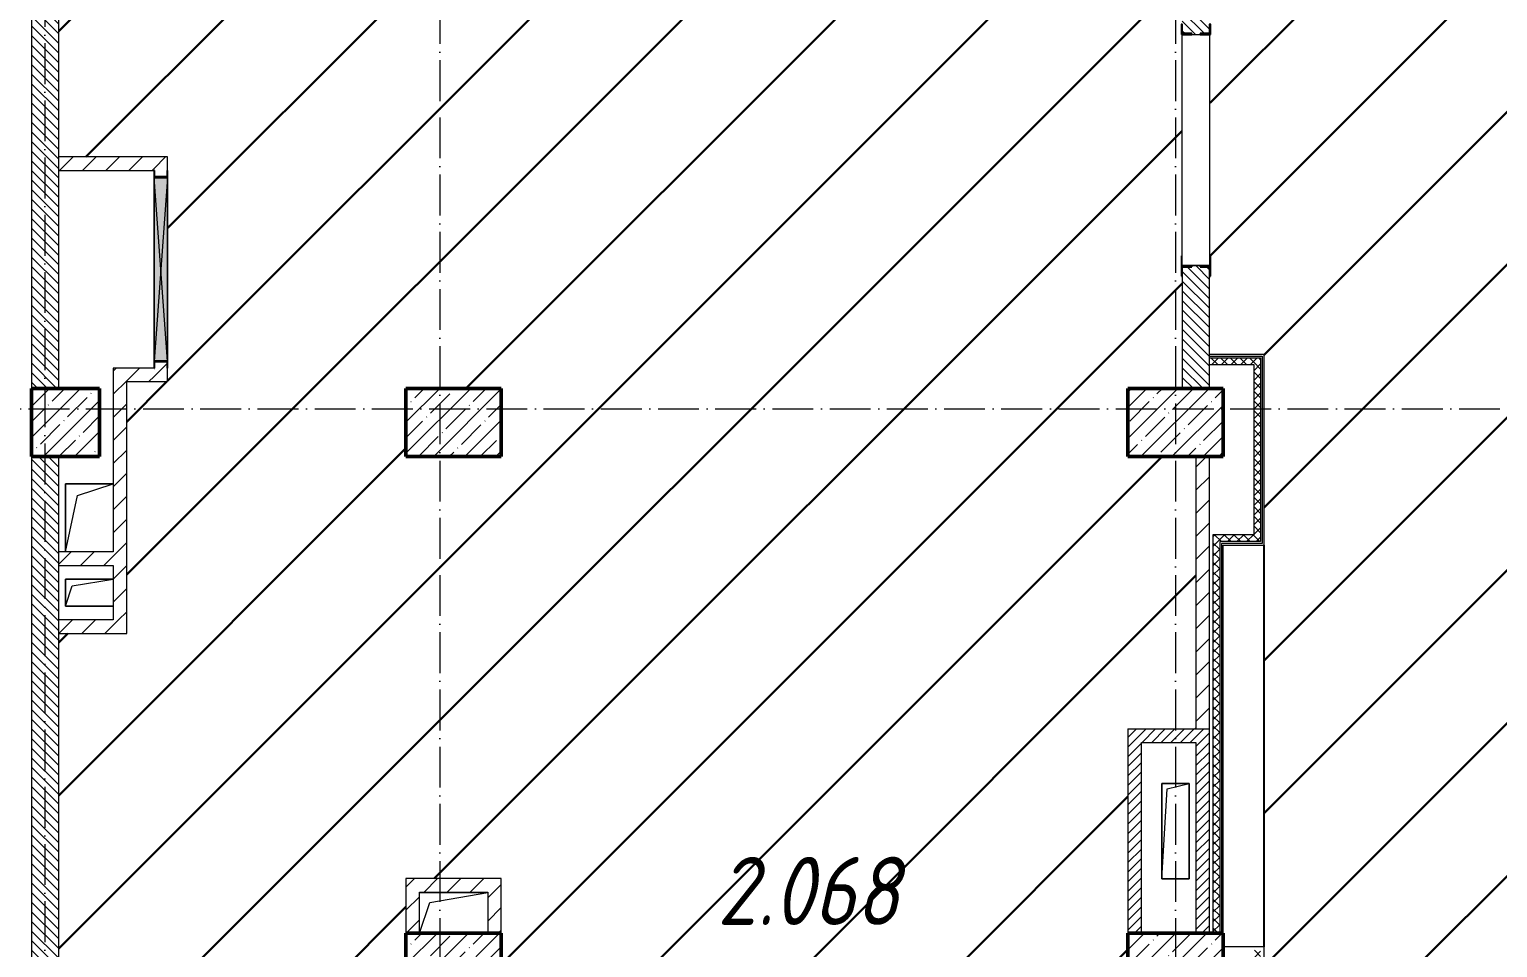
# Model space of a CAD drawing. Header units: millimetres. Extents: x -17017 to 628417, y -109036 to 199237.
# Drawn here: x 117995 to 128775, y 141788 to 148532 of the extents above; entities that cross this region are included whole.
import ezdxf

# ---------------------------------------------------------------- set-up
doc = ezdxf.new("R2010")
doc.units = ezdxf.units.MM
doc.linetypes.add('50_200_ШТРИХ_1Т_ш5_п1_п1_', pattern=[700, 500, -100, 0, -100])
for name, color, linetype, lineweight in [('3.1) ЖБ окна 1.2 м', 102, 'Continuous', 30), ('A-DETL-GENF-OTLN', 7, 'Continuous', 9), ('A-FLOR-____-OTLN', 7, 'Continuous', 9), ('A-GENM-____-MCUT', 7, 'Continuous', 25), ('A-GENM-____-OTLN', 7, 'Continuous', 9), ('A-GENM-____-OTLN-1', 7, 'Continuous', 25), ('A-GLAZ-____-OTLN', 7, 'Continuous', 9), ('A-WALL-____-MCUT', 7, 'Continuous', 13), ('A-WALL-____-MCUT-1', 7, 'Continuous', 9), ('A-WALL-____-PATT-1', 7, 'Continuous', 9), ('A-WALL-FNSH-MCUT-1', 7, 'Continuous', 9), ('I-WALL-____-OTLN', 7, 'Continuous', 9), ('S-COLS-____-MCUT', 7, 'Continuous', 50), ('S-COLS-____-OTLN', 7, 'Continuous', 9), ('S-GRID-____-OTLN-1', 7, '50_200_ШТРИХ_1Т_ш5_п1_п1_', 9), ('Марки помещений', 7, 'Continuous', 9), ('стяжа', 7, 'Continuous', 30)]:
    doc.layers.add(name, color=color, linetype=linetype, lineweight=lineweight)
doc.layers.add('A-WALL-____-PATT-3', color=9, linetype='Continuous', lineweight=9, true_color=0x808080)
doc.styles.add('ISOCPEUR_I_2', font='isocpeui.ttf', dxfattribs={"width": 0.85, "height": 2.3})
pattern_1 = [(45, (43259.71, 63713.66), (-35.35534, 35.35534), [])]
pattern_2 = [(135, (43259.71, 63713.66), (-35.35534, -35.35534), [])]
pattern_3 = [(45, (43259.71, 63713.66), (-84.85281, 84.85281), [])]
pattern_4 = [(45, (43259.71, 63713.66), (-35.35534, 35.35534), []), (135, (43259.71, 63713.66), (-35.35534, -35.35534), [])]

# ---------------------------------------------------------------- blocks, each defined once
blk = doc.blocks.new('BSC_Колонна _Прямоугольная - 500х700-V138-АР1_План отверстий 2 этажа в осях 1-64_Ю-ЯЯ')
at = {"layer": 'S-COLS-____-OTLN'}
h = blk.add_hatch(dxfattribs=at)
h.set_pattern_fill('FP_151', color=256, style=0, pattern_type=2)
h.set_pattern_definition([(315, (-77931.04, 77850), (114.04925, 114.04925), []), (315, (-77931.04, 77735.95), (114.04925, 114.04925), [201.613, -40.323, 3.353, -36.97])])
h.paths.add_polyline_path([(-250, 350), (-250, -350), (250, -350), (250, 350)], flags=0)
at = {"layer": 'S-COLS-____-MCUT'}
for p, q in [((250, 350), (-250, 350)), ((-250, 350), (-250, -350)), ((250, -350), (250, 350)), ((-250, -350), (250, -350))]:
    blk.add_line(p, q, dxfattribs=at)
blk = doc.blocks.new('BSC_Колонна _Прямоугольная - 500х700-V139-АР1_План отверстий 2 этажа в осях 1-64_Ю-ЯЯ')
at = {"layer": 'S-COLS-____-OTLN'}
h = blk.add_hatch(dxfattribs=at)
h.set_pattern_fill('FP_152', color=256, style=0, pattern_type=2)
h.set_pattern_definition([(315, (-77931.04, 83150), (114.04925, 114.04925), []), (315, (-77931.04, 83035.95), (114.04925, 114.04925), [201.613, -40.323, 3.353, -36.97])])
h.paths.add_polyline_path([(-250, 350), (-250, -350), (250, -350), (250, 350)], flags=0)
at = {"layer": 'S-COLS-____-MCUT'}
for p, q in [((250, 350), (-250, 350)), ((-250, 350), (-250, -350)), ((250, -350), (250, 350)), ((-250, -350), (250, -350))]:
    blk.add_line(p, q, dxfattribs=at)
blk = doc.blocks.new('BSC_Колонна _Прямоугольная - 500х700-V141-АР1_План отверстий 2 этажа в осях 1-64_Ю-ЯЯ')
at = {"layer": 'S-COLS-____-OTLN'}
h = blk.add_hatch(dxfattribs=at)
h.set_pattern_fill('FP_154', color=256, style=0, pattern_type=2)
h.set_pattern_definition([(315, (-81931.04, 77850), (114.04925, 114.04925), []), (315, (-81931.04, 77735.95), (114.04925, 114.04925), [201.613, -40.323, 3.353, -36.97])])
h.paths.add_polyline_path([(-250, 350), (-250, -350), (250, -350), (250, 350)], flags=0)
at = {"layer": 'S-COLS-____-MCUT'}
for p, q in [((250, 350), (-250, 350)), ((-250, 350), (-250, -350)), ((250, -350), (250, 350)), ((-250, -350), (250, -350))]:
    blk.add_line(p, q, dxfattribs=at)
blk = doc.blocks.new('BSC_Колонна _Прямоугольная - 500х700-V142-АР1_План отверстий 2 этажа в осях 1-64_Ю-ЯЯ')
at = {"layer": 'S-COLS-____-OTLN'}
h = blk.add_hatch(dxfattribs=at)
h.set_pattern_fill('FP_155', color=256, style=0, pattern_type=2)
h.set_pattern_definition([(315, (-81931.04, 83150), (114.04925, 114.04925), []), (315, (-81931.04, 83035.95), (114.04925, 114.04925), [201.613, -40.323, 3.353, -36.97])])
h.paths.add_polyline_path([(-250, 350), (-250, -350), (250, -350), (250, 350)], flags=0)
at = {"layer": 'S-COLS-____-MCUT'}
for p, q in [((250, 350), (-250, 350)), ((-250, 350), (-250, -350)), ((250, -350), (250, 350)), ((-250, -350), (250, -350))]:
    blk.add_line(p, q, dxfattribs=at)
blk = doc.blocks.new('Фахверк_СКБ_Уголок - 200_3960-28268576-АР1_План отверстий 2 этажа в осях 1-64_Ю-ЯЯ')
at = {"layer": 'A-GENM-____-MCUT'}
for p, q in [((200, 156), (125, 156)), ((125, 156), (125, 81)), ((131, 81), (131, 150)), ((131, 150), (200, 150)), ((200, 150), (200, 156)), ((125, 81), (131, 81)), ((131, 19), (125, 19)), ((125, 19), (125, -56)), ((131, -50), (131, 19)), ((125, -56), (200, -56)), ((200, -50), (131, -50)), ((200, -56), (200, -50))]:
    blk.add_line(p, q, dxfattribs=at)
blk = doc.blocks.new('154_Стойка_СКБ_Уголок - СМ-2480_200-28346303-АР1_План отверстий 2 этажа в осях 1-64_Ю-ЯЯ')
at = {"layer": 'A-GENM-____-MCUT'}
for p, q in [((125, 156), (125, 81)), ((200, 156), (125, 156)), ((131, 81), (131, 150)), ((131, 150), (200, 150)), ((200, 150), (200, 156)), ((125, 81), (131, 81)), ((131, 19), (125, 19)), ((125, 19), (125, -56)), ((131, -50), (131, 19)), ((125, -56), (200, -56)), ((200, -50), (131, -50)), ((200, -56), (200, -50))]:
    blk.add_line(p, q, dxfattribs=at)
blk = doc.blocks.new('Стойка_Влож_Полоса боковая - Полоса-V150-АР1_План отверстий 2 этажа в осях 1-64_Ю-ЯЯ')
at = {"layer": 'A-GENM-____-OTLN'}
for p, q in [((-5, 60), (0, 60)), ((-5, -60), (-5, 60)), ((0, 31), (0, -31)), ((0, -60), (-5, -60))]:
    blk.add_line(p, q, dxfattribs=at)
blk = doc.blocks.new('Стойка_Влож_Уголок_Опорный - Уголок-28213941-АР1_План отверстий 2 этажа в осях 1-64_Ю-ЯЯ')
at = {"layer": 'A-GENM-____-OTLN'}
for p, q in [((-212, -6), (-212, 0)), ((0, 0), (0, -6)), ((-212, -75), (-212, -6)), ((-212, -6), (-206, -6)), ((-212, -75), (-206, -75)), ((-6, -6), (0, -6)), ((-6, -75), (0, -75)), ((0, -6), (0, -75))]:
    blk.add_line(p, q, dxfattribs=at)
blk = doc.blocks.new('AR_Отверстие прямоугольное _в плите_ - AR_Отверстие прямоугольное _в плите_-30459388-АР1_План отверстий 2 этажа в осях 1-64_Ю-ЯЯ')
at = {"layer": 'A-GENM-____-OTLN'}
for p, q in [((100, 350), (-100, 350)), ((-100, 350), (-100, -350)), ((-60, 310), (100, 350)), ((100, -350), (100, 350)), ((-100, -350), (-60, 310)), ((-100, -350), (100, -350))]:
    blk.add_line(p, q, dxfattribs=at)
blk = doc.blocks.new('AR_Отверстие прямоугольное _в плите_ - AR_Отверстие прямоугольное _в плите_-V179-АР1_План отверстий 2 этажа в осях 1-64_Ю-ЯЯ')
at = {"layer": 'A-GENM-____-OTLN'}
for p, q in [((175, 250), (-175, 250)), ((-175, 250), (-175, -250)), ((-87, 163), (175, 250)), ((-175, -250), (-87, 163))]:
    blk.add_line(p, q, dxfattribs=at)
blk = doc.blocks.new('AR_Отверстие прямоугольное _в плите_ - AR_Отверстие прямоугольное _в плите_-30552592-АР1_План отверстий 2 этажа в осях 1-64_Ю-ЯЯ')
at = {"layer": 'A-GENM-____-OTLN'}
for p, q in [((175, 100), (-175, 100)), ((-175, 100), (-175, -100)), ((-175, -100), (-125, 50)), ((-125, 50), (175, 100)), ((-175, -100), (175, -100))]:
    blk.add_line(p, q, dxfattribs=at)
blk = doc.blocks.new('AR_Отверстие прямоугольное _в плите_ - AR_Отверстие прямоугольное _в плите_-30459267-АР1_План отверстий 2 этажа в осях 1-64_Ю-ЯЯ')
at = {"layer": 'A-GENM-____-OTLN'}
for p, q in [((250, 150), (-250, 150)), ((-175, 75), (250, 150)), ((-250, -150), (-175, 75))]:
    blk.add_line(p, q, dxfattribs=at)
blk = doc.blocks.new('AR_Отверстие прямоугольное _в стене_ - AR_Отверстие прямоугольное _в стене__ОВ-36825274-АР1_План отверстий 2 этажа в осях 1-64_Ю-ЯЯ')
at = {"layer": 'A-GLAZ-____-OTLN'}
blk.add_hatch(color=256, dxfattribs=at).paths.add_polyline_path([(675, -50), (675, 50), (-675, 50), (-675, -50), (1, -50)], flags=0)
at = {"layer": 'A-DETL-GENF-OTLN'}
for p, q in [((-675, 50), (675, 50)), ((675, 50), (-675, -50)), ((-675, 50), (675, -50)), ((675, 50), (-675, 50)), ((675, -50), (-675, -50)), ((-675, -50), (675, -50))]:
    blk.add_line(p, q, dxfattribs=at)
blk = doc.blocks.new('154_Фахверк_СКБ_Швеллер - Тип_100_3960-28318856-АР1_План отверстий 2 этажа в осях 1-64_Ю-ЯЯ')
at = {"layer": 'A-GENM-____-MCUT'}
for p, q in [((175, 50), (125, 50)), ((125, 50), (125, -50)), ((128, 47), (175, 47)), ((128, -47), (128, 47)), ((175, 47), (175, 50)), ((125, -50), (175, -50)), ((175, -47), (128, -47)), ((175, -50), (175, -47))]:
    blk.add_line(p, q, dxfattribs=at)
blk = doc.blocks.new('2этаж')
at = {"layer": 'S-GRID-____-OTLN-1', "color": 251, "ltscale": 0.6, "true_color": 0x636466}
for p, q in [((62158.3, 549908.8), (62158.3, 498997)), ((67558.3, 549908.8), (67558.3, 498997)), ((59258.3, 549613.9), (59258.3, 499306.9)), ((-20260.4, 541047), (88482.7, 541047))]:
    blk.add_line(p, q, dxfattribs=at)

msp = doc.modelspace()

# ---------------------------------------------------------------- hatches: boundary and pattern name
at = {"layer": 'A-WALL-____-PATT-1'}
h = msp.add_hatch(dxfattribs=at)
h.set_pattern_fill('FP_6', color=256, style=0, pattern_type=2)
h.set_pattern_definition(pattern_2)
h.paths.add_polyline_path([(118210, 145895), (118210, 148895), (118010, 148895), (118010, 145895)], flags=0)
h = msp.add_hatch(dxfattribs=at)
h.set_pattern_fill('FP_6', color=256, style=0, pattern_type=2)
h.set_pattern_definition(pattern_2)
h.paths.add_polyline_path([(126460, 145895), (126660, 145895), (126660, 146789), (126591, 146789), (126591, 146795), (126529, 146795), (126529, 146789), (126460, 146789), (126460, 146589)], flags=0)
h.paths.add_polyline_path([(126529, 148495), (126591, 148495), (126591, 148501), (126660, 148501), (126660, 148895), (126460, 148895), (126460, 148501), (126529, 148501)], flags=0)
h = msp.add_hatch(dxfattribs=at)
h.set_pattern_fill('FP_4', color=256, style=0, pattern_type=2)
h.set_pattern_definition(pattern_3)
h.paths.add_polyline_path([(118910, 147495), (118910, 147595), (118210, 147595), (118210, 147495)], flags=0)
h = msp.add_hatch(dxfattribs=at)
h.set_pattern_fill('FP_4', color=256, style=0, pattern_type=2)
h.set_pattern_definition(pattern_3)
h.paths.add_polyline_path([(119007, 145945), (119010, 145945), (119010, 146045), (119007, 146045), (119007, 146092), (118913, 146091), (118913, 146045), (118910, 146045), (118910, 145945), (118913, 145945)], flags=0)
h.paths.add_polyline_path([(119000, 147448), (119007, 147448), (119007, 147495), (119010, 147495), (119010, 147595), (118910, 147595), (118910, 147495), (118913, 147495), (118913, 147448)], flags=0)
h = msp.add_hatch(dxfattribs=at)
h.set_pattern_fill('FP_4', color=256, style=0, pattern_type=2)
h.set_pattern_definition(pattern_3)
h.paths.add_polyline_path([(118710, 144195), (118710, 146045), (118610, 146045), (118610, 144195)], flags=0)
h = msp.add_hatch(dxfattribs=at)
h.set_pattern_fill('FP_4', color=256, style=0, pattern_type=2)
h.set_pattern_definition(pattern_3)
h.paths.add_polyline_path([(118910, 145945), (118910, 146045), (118710, 146045), (118710, 145945)], flags=0)
h = msp.add_hatch(dxfattribs=at)
h.set_pattern_fill('FP_6', color=256, style=0, pattern_type=2)
h.set_pattern_definition(pattern_2)
h.paths.add_polyline_path([(118010, 139545), (118210, 139545), (118210, 145395), (118010, 145395), (118010, 140311)], flags=0)
h = msp.add_hatch(dxfattribs=at)
h.set_pattern_fill('FP_4', color=256, style=0, pattern_type=2)
h.set_pattern_definition(pattern_3)
h.paths.add_polyline_path([(126660, 143395), (126660, 145395), (126560, 145395), (126560, 143395)], flags=0)
h = msp.add_hatch(dxfattribs=at)
h.set_pattern_fill('FP_4', color=256, style=0, pattern_type=2)
h.set_pattern_definition(pattern_3)
h.paths.add_polyline_path([(118610, 144595), (118610, 144695), (118210, 144695), (118210, 144595)], flags=0)
h = msp.add_hatch(dxfattribs=at)
h.set_pattern_fill('FP_4', color=256, style=0, pattern_type=2)
h.set_pattern_definition(pattern_3)
h.paths.add_polyline_path([(118210, 144095), (118710, 144095), (118710, 144195), (118210, 144195)], flags=0)
h = msp.add_hatch(dxfattribs=at)
h.set_pattern_fill('FP_5', color=256, style=0, pattern_type=2)
h.set_pattern_definition(pattern_1)
h.paths.add_polyline_path([(126560, 143295), (126660, 143295), (126660, 143395), (126060, 143395), (126060, 143295), (126317, 143295)], flags=0)
h = msp.add_hatch(dxfattribs=at)
h.set_pattern_fill('FP_5', color=256, style=0, pattern_type=2)
h.set_pattern_definition(pattern_1)
h.paths.add_polyline_path([(126160, 141895), (126160, 143295), (126060, 143295), (126060, 141895)], flags=0)
h = msp.add_hatch(dxfattribs=at)
h.set_pattern_fill('FP_5', color=256, style=0, pattern_type=2)
h.set_pattern_definition(pattern_1)
h.paths.add_polyline_path([(126660, 141895), (126660, 143295), (126560, 143295), (126560, 141895)], flags=0)
h = msp.add_hatch(dxfattribs=at)
h.set_pattern_fill('FP_4', color=256, style=0, pattern_type=2)
h.set_pattern_definition(pattern_3)
h.paths.add_polyline_path([(121360, 142195), (121360, 142295), (120760, 142295), (120760, 142195), (121015, 142195)], flags=0)
h = msp.add_hatch(dxfattribs=at)
h.set_pattern_fill('FP_4', color=256, style=0, pattern_type=2)
h.set_pattern_definition(pattern_3)
h.paths.add_polyline_path([(121460, 141895), (121460, 141895), (121460, 142295), (121360, 142295), (121360, 141895)], flags=0)
h = msp.add_hatch(dxfattribs=at)
h.set_pattern_fill('FP_4', color=256, style=0, pattern_type=2)
h.set_pattern_definition(pattern_3)
h.paths.add_polyline_path([(120860, 141895), (120860, 142195), (120760, 142195), (120760, 141895)], flags=0)
at = {"layer": 'A-WALL-____-PATT-3'}
h = msp.add_hatch(dxfattribs=at)
h.set_pattern_fill('FP_7', color=256, style=0, pattern_type=2)
h.set_pattern_definition(pattern_4)
h.paths.add_polyline_path([(126660, 146070), (126985, 146070), (126985, 146120), (126660, 146120)], flags=0)
h = msp.add_hatch(dxfattribs=at)
h.set_pattern_fill('FP_7', color=256, style=0, pattern_type=2)
h.set_pattern_definition(pattern_4)
h.paths.add_polyline_path([(127035, 136120), (127035, 137420), (126985, 137420), (126985, 136120)], flags=0)
h.paths.add_polyline_path([(126985, 140420), (127035, 140420), (127035, 141770), (126985, 141770), (126985, 140470)], flags=0)
h.paths.add_polyline_path([(127035, 144770), (127035, 146120), (126985, 146120), (126985, 144770)], flags=0)
h = msp.add_hatch(dxfattribs=at)
h.set_pattern_fill('FP_7', color=256, style=0, pattern_type=2)
h.set_pattern_definition(pattern_4)
h.paths.add_polyline_path([(126985, 144770), (126985, 144820), (126685, 144820), (126685, 144770), (126735, 144770)], flags=0)
h = msp.add_hatch(dxfattribs=at)
h.set_pattern_fill('FP_7', color=256, style=0, pattern_type=2)
h.set_pattern_definition(pattern_4)
h.paths.add_polyline_path([(126735, 141895), (126735, 144770), (126685, 144770), (126685, 141895)], flags=0)
at = {"layer": 'S-COLS-____-OTLN'}
h = msp.add_hatch(dxfattribs=at)
h.set_pattern_fill('FP_13', color=256, style=0, pattern_type=2)
h.set_pattern_definition([(45, (43259.71, 63713.66), (-114.04925, 114.04925), []), (45, (43373.76, 63713.66), (-114.04925, 114.04925), [201.612, -40.322, 3.353, -36.97])])
h.paths.add_polyline_path([(118510, 145395), (118510, 145895), (118010, 145895), (118010, 145395)], flags=0)
at = {"layer": 'стяжа'}
h = msp.add_hatch(dxfattribs=at)
h.set_pattern_fill('ANSI31', color=5, scale=250)
h.paths.add_polyline_path([(126060, 141395), (126060, 141895), (126060, 143395), (126560, 143395), (126560, 145395), (126060, 145395), (126060, 145895), (126460, 145895), (126460, 146720), (126454, 146720), (126454, 146795), (126454, 146801), (126454, 146870), (126460, 148495), (126454, 148495), (126454, 148570), (126460, 148895), (126160, 148895), (126160, 149145), (121510, 149145), (121510, 149139), (121457, 149139), (121457, 149045), (121260, 149045), (121260, 148895), (120760, 148895), (120760, 149045), (120560, 149045), (120560, 149145), (120385, 149145), (120385, 149139), (120310, 149139), (118510, 149145), (118510, 148895), (118210, 148895), (118210, 147595), (119010, 147595), (119010, 147495), (119010, 147445), (119010, 146095), (119010, 146045), (119010, 145945), (118710, 145945), (118710, 144095), (118210, 144095), (118210, 139545), (118510, 139545), (118960, 139545), (118960, 137645), (118210, 137645), (118210, 134095), (118510, 134095), (118510, 133595), (118210, 133595), (118210, 131395), (118510, 131395), (118510, 131095), (120760, 131095), (120760, 132495), (120760, 132995), (120760, 133595), (120760, 134095), (120760, 134595), (120760, 136145), (124160, 136145), (124210, 136145), (124840, 136145), (126190, 136145), (126660, 136145), (126660, 138695), (126060, 138695), (126060, 139045), (126060, 139545)])
h.paths.add_polyline_path([(121460, 140345), (121460, 139545), (121460, 139045), (120760, 139045), (120760, 139545), (120760, 140345)], flags=16)
h.paths.add_polyline_path([(121460, 141395), (120760, 141395), (120760, 141895), (120760, 142295), (121460, 142295), (121460, 141895)], flags=16)
h.paths.add_polyline_path([(121360, 140244), (121360, 139545), (120860, 139545), (120860, 140245), (121361, 140245)], flags=0)
h.paths.add_polyline_path([(120860, 141895), (120860, 142195), (121362, 142195), (121360, 142194), (121360, 141895)], flags=0)
h.paths.add_polyline_path([(121460, 145395), (120760, 145395), (120760, 145895), (121460, 145895)], flags=16)
h = msp.add_hatch(dxfattribs=at)
h.set_pattern_fill('ANSI31', color=5, scale=250)
h.paths.add_polyline_path([(134640, 138865), (136940, 138865), (136940, 142795), (136510, 142795), (136510, 143295), (136940, 143295), (136940, 144545), (136510, 144545), (136510, 145245), (136510, 145745), (135710, 145745), (135710, 146939), (135641, 146939), (135641, 146945), (135510, 146945), (135510, 148545), (135504, 148545), (135504, 148620), (135510, 149145), (135085, 149145), (135085, 149139), (135010, 149139), (135010, 149145), (133210, 149145), (133210, 149139), (133135, 149139), (132510, 149145), (132510, 148895), (132010, 148895), (132010, 149145), (130210, 149145), (130210, 149139), (130135, 149139), (129760, 149141), (129760, 149045), (129560, 149045), (129560, 149145), (129160, 149145), (129160, 149139), (129085, 149139), (127285, 149145), (127285, 149139), (127210, 149139), (126860, 149143), (126860, 149045), (126660, 149045), (126660, 148895), (126660, 148570), (126666, 148570), (126666, 148495), (126660, 146870), (126666, 146870), (126666, 146801), (126666, 146795), (126666, 146720), (126662, 146145), (127060, 146145), (127060, 144745), (127060, 141795), (127060, 140395), (127060, 137445), (127060, 136045), (126190, 136045), (124840, 136045), (124210, 136045), (124160, 136045), (121710, 136045), (121710, 133595), (121460, 133595), (121460, 130795), (121460, 130295), (120760, 130295), (120760, 130795), (120760, 130895), (118510, 130895), (118270, 130895), (118270, 130355), (118270, 130295), (118210, 130295), (118210, 128615), (118210, 128365), (118210, 128210), (118270, 128210), (118270, 127995), (121660, 127995), (123160, 127995), (123160, 128001), (123235, 128001), (123760, 127995), (124860, 127995), (128110, 127995), (128110, 128001), (128185, 128001), (132510, 127995), (132510, 127095), (132510, 126595), (132510, 123595), (132510, 123095), (132510, 121070), (132516, 121070), (132516, 120995), (132470, 120995), (132470, 120990), (132304, 120990), (132304, 121070), (132310, 123095), (131810, 123095), (131810, 123495), (130656, 123495), (130610, 123495), (129610, 123495), (129564, 123495), (129410, 123495), (129410, 121145), (129410, 121095), (129410, 119095), (129535, 119095), (129535, 119101), (129610, 119101), (129616, 119101), (129685, 119101), (129920, 119095), (130370, 119095), (130760, 119095), (130810, 119095), (130925, 119095), (131125, 119095), (132010, 119095), (132010, 119395), (132510, 119395), (132510, 119789), (132441, 119789), (132379, 119795), (132441, 119795), (132516, 119795), (132516, 119720), (132510, 119395), (132510, 119095), (136510, 119095), (136510, 119395), (136940, 119395), (136940, 124845), (136510, 124845), (136510, 125345), (136940, 125345), (136940, 127845), (136510, 127845), (136510, 128275), (134640, 128275)])
h.paths.add_polyline_path([(127060, 134095), (127060, 133595), (126760, 133595), (126060, 133595), (126060, 134095), (126760, 134095)], flags=16)
h.paths.add_polyline_path([(127047, 134082), (127047, 133607), (126760, 133607), (126760, 134082)], flags=0)
h.paths.add_polyline_path([(131810, 134295), (131960, 134295), (132360, 134295), (132510, 134295), (132510, 134095), (132510, 133595), (131810, 133595), (131810, 134095)], flags=16)
h.paths.add_polyline_path([(131822, 134282), (131960, 134282), (131960, 134220), (132360, 134220), (132360, 134282), (132497, 134282), (132497, 134095), (131822, 134095)], flags=0)
h.paths.add_polyline_path([(131810, 137795), (131810, 137895), (131810, 138045), (131810, 139045), (131810, 139545), (132510, 139545), (132510, 139045), (132510, 138045), (132510, 137895), (132510, 137795)], flags=16)
h.paths.add_polyline_path([(131810, 137895), (131810, 138045), (131910, 138045), (131910, 138195), (132410, 138195), (132410, 138045), (132510, 138045), (132510, 137895), (132410, 137895), (131910, 137895)], flags=16)
h.paths.add_polyline_path([(131810, 137895), (131860, 137970), (131810, 138045), (131910, 138045), (131910, 137895)], flags=0)
h.paths.add_polyline_path([(132010, 138945), (131910, 138295), (131910, 138295), (132410, 138295), (132410, 139045)], flags=0)
h.paths.add_polyline_path([(132410, 137895), (132410, 138045), (132510, 138045), (132460, 137970), (132510, 137895)], flags=0)
h.paths.add_polyline_path([(131710, 131295), (132510, 131295), (132510, 130795), (132510, 130295), (131810, 130295), (131710, 130295)], flags=16)
h.paths.add_polyline_path([(131810, 131195), (132410, 131195), (132410, 130795), (131810, 130795)], flags=0)
h.paths.add_polyline_path([(126760, 130795), (126760, 130295), (126760, 130095), (126760, 128995), (126760, 128895), (125960, 128895), (125960, 130795), (126060, 130795)], flags=16)
h.paths.add_polyline_path([(126060, 130295), (126660, 130295), (126660, 130095), (126760, 130095), (126760, 128995), (126660, 128995), (126060, 128995)], flags=0)
h.paths.add_polyline_path([(126760, 130095), (126710, 129545), (126760, 128995), (126660, 128995), (126660, 130095)], flags=0)
h.paths.add_polyline_path([(131810, 141395), (131810, 141895), (132510, 141895), (132510, 141395)], flags=16)
h.paths.add_polyline_path([(131810, 145395), (131810, 145895), (131810, 146295), (132510, 146295), (132510, 145895), (132510, 145395)], flags=16)
h.paths.add_polyline_path([(131910, 145895), (131910, 146195), (132410, 146195), (132410, 145895)], flags=0)
h.paths.add_polyline_path([(135510, 144645), (135510, 145945), (135510, 146870), (135504, 146870), (135504, 146939), (135510, 146939), (135510, 146870), (135510, 145945), (135610, 145945), (135610, 144645)], flags=16)
h.paths.add_polyline_path([(135510, 144645), (135510, 145945), (135610, 145945), (135610, 144645)], flags=16)
h.paths.add_polyline_path([(132379, 119789), (132470, 119800), (132350, 119800), (132350, 119789)], flags=17)
h.paths.add_polyline_path([(132310, 119789), (132304, 119795), (132304, 119720), (132310, 119720)], flags=17)

# ---------------------------------------------------------------- linework, layer by layer
at = {"layer": 'A-FLOR-____-OTLN'}
for p, q in [((118260, 145195), (118610, 145195)), ((118260, 144695), (118260, 145195)), ((127059, 141795), (127059, 144745)), ((118260, 144495), (118610, 144495)), ((118260, 144295), (118260, 144495)), ((118610, 144295), (118260, 144295)), ((126310, 142994), (126510, 142994)), ((126310, 142294), (126310, 142994)), ((126510, 142994), (126510, 142294)), ((126510, 142294), (126310, 142294)), ((120860, 142194), (121360, 142194))]:
    msp.add_line(p, q, dxfattribs=at)
at = {"layer": 'A-WALL-____-MCUT'}
for p, q in [((118010, 148895), (118010, 145895)), ((118210, 145895), (118210, 148895)), ((126529, 148495), (126591, 148495)), ((126460, 146720), (126460, 145895)), ((126660, 145895), (126660, 146720)), ((126660, 146120), (127035, 146120)), ((127035, 146120), (127035, 144770)), ((126660, 146070), (126985, 146070)), ((126985, 146070), (126985, 144820)), ((118010, 145895), (118210, 145895)), ((118010, 145395), (118010, 139545)), ((118210, 145395), (118010, 145395)), ((118210, 139545), (118210, 145395)), ((126685, 144820), (126685, 141895)), ((126985, 144820), (126685, 144820)), ((126735, 144770), (126735, 141895)), ((127035, 144770), (126735, 144770))]:
    msp.add_line(p, q, dxfattribs=at)
at = {"layer": 'A-WALL-____-MCUT-1'}
for p, q in [((126660, 146132), (127047, 146132)), ((127047, 146132), (127047, 144757)), ((126747, 144757), (126747, 141895)), ((127047, 144757), (126747, 144757))]:
    msp.add_line(p, q, dxfattribs=at)
at = {"layer": 'A-WALL-FNSH-MCUT-1'}
for p, q in [((119010, 147595), (118210, 147595)), ((119010, 147495), (119010, 147595)), ((118210, 147495), (118910, 147495)), ((127060, 146145), (126660, 146145)), ((127060, 144745), (127060, 146145)), ((118610, 146045), (118610, 144695)), ((118910, 146045), (118610, 146045)), ((119010, 145945), (119010, 146045)), ((118710, 144095), (118710, 145945)), ((118710, 145945), (119010, 145945)), ((126560, 145395), (126560, 143395)), ((126660, 141895), (126660, 145395)), ((118610, 144695), (118210, 144695)), ((126760, 141895), (126760, 144745)), ((126760, 144745), (127060, 144745)), ((118210, 144595), (118610, 144595)), ((118610, 144595), (118610, 144195)), ((118610, 144195), (118210, 144195)), ((118210, 144095), (118710, 144095)), ((126060, 143395), (126060, 141895)), ((126060, 143395), (126660, 143395)), ((126160, 143295), (126560, 143295)), ((126160, 141895), (126160, 143295)), ((126560, 143295), (126560, 141895)), ((121460, 142295), (120760, 142295)), ((120760, 142295), (120760, 141895)), ((121460, 141895), (121460, 142295)), ((120860, 142195), (121360, 142195)), ((120860, 141895), (120860, 142195)), ((121360, 142195), (121360, 141895)), ((127060, 141795), (126760, 141795)), ((127060, 140395), (127060, 141795))]:
    msp.add_line(p, q, dxfattribs=at)
at = {"layer": 'I-WALL-____-OTLN'}
for p, q in [((126460, 146795), (126460, 148495)), ((126660, 148495), (126660, 146795)), ((127060, 144745), (127060, 141795))]:
    msp.add_line(p, q, dxfattribs=at)
at = {"layer": 'S-COLS-____-MCUT'}
for p, q in [((118510, 145895), (118010, 145895)), ((118010, 145895), (118010, 145395)), ((118510, 145395), (118510, 145895)), ((118010, 145395), (118510, 145395))]:
    msp.add_line(p, q, dxfattribs=at)

# ---------------------------------------------------------------- block references
at = {"layer": '3.1) ЖБ окна 1.2 м'}
msp.add_blockref('2этаж', (58851, -395302), dxfattribs=at)
at = {"layer": 'A-GENM-____-OTLN'}
for name, p, rotation in [('Стойка_Влож_Уголок_Опорный - Уголок-28213941-АР1_План отверстий 2 этажа в осях 1-64_Ю-ЯЯ', (126454, 146795), 180), ('Стойка_Влож_Полоса боковая - Полоса-V150-АР1_План отверстий 2 этажа в осях 1-64_Ю-ЯЯ', (126560, 146795), 269.9999999999999)]:
    msp.add_blockref(name, p, dxfattribs=dict(at, rotation=rotation))
for name, p in [('AR_Отверстие прямоугольное _в плите_ - AR_Отверстие прямоугольное _в плите_-V179-АР1_План отверстий 2 этажа в осях 1-64_Ю-ЯЯ', (118435, 144945)), ('AR_Отверстие прямоугольное _в плите_ - AR_Отверстие прямоугольное _в плите_-30552592-АР1_План отверстий 2 этажа в осях 1-64_Ю-ЯЯ', (118435, 144395)), ('AR_Отверстие прямоугольное _в плите_ - AR_Отверстие прямоугольное _в плите_-30459388-АР1_План отверстий 2 этажа в осях 1-64_Ю-ЯЯ', (126410, 142644)), ('AR_Отверстие прямоугольное _в плите_ - AR_Отверстие прямоугольное _в плите_-30459267-АР1_План отверстий 2 этажа в осях 1-64_Ю-ЯЯ', (121110, 142044))]:
    msp.add_blockref(name, p, dxfattribs=at)
at = {"layer": 'A-GENM-____-OTLN-1'}
for name, p, rotation in [('Фахверк_СКБ_Уголок - 200_3960-28268576-АР1_План отверстий 2 этажа в осях 1-64_Ю-ЯЯ', (126610, 148370), 89.99999999999993), ('154_Фахверк_СКБ_Швеллер - Тип_100_3960-28318856-АР1_План отверстий 2 этажа в осях 1-64_Ю-ЯЯ', (118960, 147320), 90), ('154_Стойка_СКБ_Уголок - СМ-2480_200-28346303-АР1_План отверстий 2 этажа в осях 1-64_Ю-ЯЯ', (126510, 146920), 269.9999999999999), ('154_Фахверк_СКБ_Швеллер - Тип_100_3960-28318856-АР1_План отверстий 2 этажа в осях 1-64_Ю-ЯЯ', (118960, 146220), 270)]:
    msp.add_blockref(name, p, dxfattribs=dict(at, rotation=rotation))
at = {"layer": 'A-GLAZ-____-OTLN', "rotation": 270}
msp.add_blockref('AR_Отверстие прямоугольное _в стене_ - AR_Отверстие прямоугольное _в стене__ОВ-36825274-АР1_План отверстий 2 этажа в осях 1-64_Ю-ЯЯ', (118960, 146770), dxfattribs=at)
at = {"layer": 'S-COLS-____-OTLN', "rotation": 89.9999999999999}
for name, p in [('BSC_Колонна _Прямоугольная - 500х700-V141-АР1_План отверстий 2 этажа в осях 1-64_Ю-ЯЯ', (121110, 145645)), ('BSC_Колонна _Прямоугольная - 500х700-V142-АР1_План отверстий 2 этажа в осях 1-64_Ю-ЯЯ', (126410, 145645)), ('BSC_Колонна _Прямоугольная - 500х700-V138-АР1_План отверстий 2 этажа в осях 1-64_Ю-ЯЯ', (121110, 141645)), ('BSC_Колонна _Прямоугольная - 500х700-V139-АР1_План отверстий 2 этажа в осях 1-64_Ю-ЯЯ', (126410, 141645))]:
    msp.add_blockref(name, p, dxfattribs=at)

# ---------------------------------------------------------------- texts
at = {"layer": 'Марки помещений', "insert": (123045, 142455), "char_height": 500, "width": 785.65, "attachment_point": 1, "style": 'ISOCPEUR_I_2'}
msp.add_mtext('2.068', dxfattribs=at)

doc.saveas('drawing.dxf')
